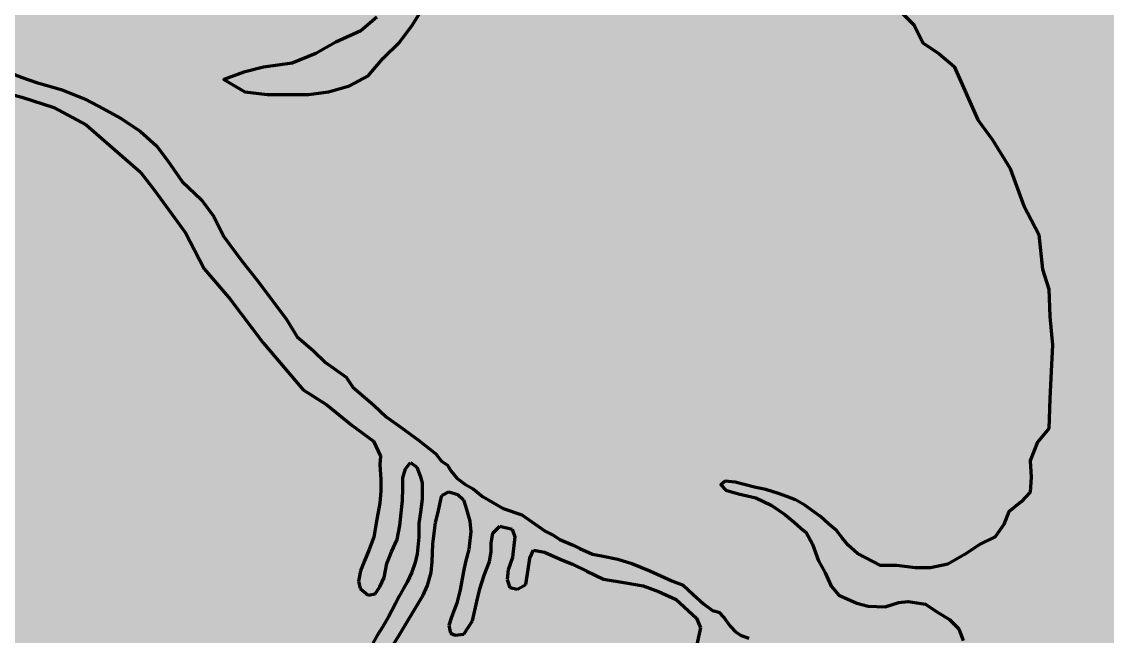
# Model space of a CAD drawing. Header units: millimetres. Extents: x 2676 to 5565, y 1584 to 2775.
# Drawn here: x 5236.6 to 5335.8, y 2278.7 to 2334.8 of the extents above; entities that cross this region are included whole.
import ezdxf

# ---------------------------------------------------------------- set-up
doc = ezdxf.new("R2010")
doc.units = ezdxf.units.MM
doc.layers.add('Warstwa1', color=7, linetype='Continuous', lineweight=70, true_color=0x688aad)
doc.layers.add('Warstwa6', color=7, linetype='Continuous', lineweight=70, true_color=0xffffff)

msp = doc.modelspace()

# ---------------------------------------------------------------- hatches: boundary and pattern name
at = {"layer": 'Warstwa1', "lineweight": 70}
h = msp.add_hatch(color=256, dxfattribs=at)
h.dxf.hatch_style = 1
h.paths.add_polyline_path([(5505.159, 2428.685), (4750.944, 2428.685), (4750.944, 1755.038), (5505.159, 1755.038)])

# ---------------------------------------------------------------- linework, layer by layer
for p, q in [((5234.755, 2328.442), (5236.671, 2327.925)), ((5236.671, 2327.925), (5239.59, 2326.983)), ((5239.59, 2326.983), (5242.54, 2325.403)), ((5242.54, 2325.403), (5245.854, 2322.486)), ((5245.854, 2322.486), (5247.496, 2321.057)), ((5247.496, 2321.057), (5248.841, 2319.344)), ((5248.841, 2319.344), (5251.608, 2315.515)), ((5251.608, 2315.515), (5253.311, 2312.233)), ((5253.311, 2312.233), (5255.689, 2309.455)), ((5255.689, 2309.455), (5258.7, 2305.474)), ((5258.7, 2305.474), (5262.349, 2301.19)), ((5262.349, 2301.19), (5264.515, 2299.808)), ((5264.515, 2299.808), (5266.826, 2297.924)), ((5266.826, 2297.924), (5268.772, 2296.496)), ((5268.772, 2296.496), (5269.411, 2295.136)), ((5269.411, 2295.136), (5269.362, 2294.355)), ((5271.707, 2293.964), (5272.147, 2294.55)), ((5272.147, 2294.55), (5272.734, 2294.111)), ((5269.362, 2294.355), (5269.46, 2292.988)), ((5271.463, 2293.134), (5271.707, 2293.964)), ((5272.734, 2294.111), (5273.027, 2293.329)), ((5269.46, 2292.988), (5269.46, 2291.962)), ((5271.463, 2292.206), (5271.463, 2293.134)), ((5273.027, 2293.329), (5273.222, 2292.695)), ((5273.222, 2292.695), (5273.222, 2291.865)), ((5269.46, 2291.962), (5269.362, 2290.839)), ((5271.414, 2291.083), (5271.463, 2292.206)), ((5273.222, 2291.865), (5273.222, 2291.181)), ((5275.03, 2291.517), (5275.665, 2291.859)), ((5275.665, 2291.859), (5276.496, 2291.615)), ((5276.496, 2291.615), (5276.985, 2291.126)), ((5269.362, 2290.839), (5269.069, 2289.374)), ((5271.317, 2289.96), (5271.414, 2291.083)), ((5273.222, 2291.181), (5273.076, 2290.009)), ((5274.688, 2290.003), (5274.932, 2291.175)), ((5274.932, 2291.175), (5275.03, 2291.517)), ((5276.985, 2291.126), (5277.278, 2290.248)), ((5271.17, 2288.788), (5271.317, 2289.96)), ((5273.076, 2290.009), (5272.929, 2288.983)), ((5274.444, 2289.076), (5274.688, 2290.003)), ((5277.278, 2290.248), (5277.571, 2289.173)), ((5269.069, 2289.374), (5268.824, 2287.714)), ((5270.926, 2287.519), (5271.17, 2288.788)), ((5272.929, 2288.983), (5272.929, 2287.714)), ((5274.199, 2287.122), (5274.444, 2289.076)), ((5277.571, 2289.173), (5277.669, 2288.197)), ((5279.917, 2288.343), (5280.308, 2288.734)), ((5280.308, 2288.734), (5281.431, 2288.441)), ((5268.824, 2287.714), (5268.385, 2286.591)), ((5272.929, 2287.714), (5272.782, 2286.2)), ((5277.669, 2288.197), (5277.473, 2286.585)), ((5279.526, 2287.171), (5279.672, 2288.099)), ((5279.672, 2288.099), (5279.917, 2288.343)), ((5281.431, 2288.441), (5281.676, 2287.757)), ((5281.676, 2287.757), (5281.48, 2285.853)), ((5268.385, 2286.591), (5267.945, 2285.565)), ((5270.437, 2286.395), (5270.926, 2287.519)), ((5274.151, 2285.462), (5274.199, 2287.122)), ((5277.473, 2286.585), (5277.18, 2285.462)), ((5279.526, 2286.39), (5279.526, 2287.171)), ((5269.997, 2285.321), (5270.437, 2286.395)), ((5272.782, 2286.2), (5272.587, 2285.419)), ((5279.379, 2285.511), (5279.526, 2286.39)), ((5281.48, 2285.853), (5281.089, 2284.73)), ((5282.897, 2284.778), (5283.044, 2285.804)), ((5283.044, 2285.804), (5283.386, 2286.536)), ((5283.386, 2286.536), (5284.412, 2286.341)), ((5284.412, 2286.341), (5285.829, 2285.706)), ((5285.829, 2285.706), (5286.953, 2285.267)), ((5267.603, 2284.637), (5267.407, 2283.71)), ((5267.945, 2285.565), (5267.603, 2284.637)), ((5269.753, 2284.051), (5269.997, 2285.321)), ((5272.587, 2285.419), (5272.294, 2284.54)), ((5274.053, 2284.485), (5274.151, 2285.462)), ((5277.18, 2285.462), (5276.985, 2284.583)), ((5278.89, 2284.241), (5279.379, 2285.511)), ((5281.089, 2284.73), (5280.992, 2283.851)), ((5282.702, 2283.411), (5282.897, 2284.778)), ((5286.953, 2285.267), (5288.273, 2284.632)), ((5288.273, 2284.632), (5289.787, 2283.899)), ((5267.407, 2283.71), (5267.554, 2283.026)), ((5269.362, 2283.173), (5269.753, 2284.051)), ((5271.854, 2283.612), (5271.512, 2283.026)), ((5272.294, 2284.54), (5271.854, 2283.612)), ((5273.711, 2283.313), (5274.053, 2284.485)), ((5276.985, 2284.583), (5276.692, 2282.923)), ((5278.5, 2283.02), (5278.89, 2284.241)), ((5280.992, 2283.851), (5281.236, 2283.118)), ((5289.787, 2283.899), (5291.84, 2283.558)), ((5267.554, 2283.026), (5268.287, 2282.44)), ((5268.922, 2282.538), (5269.362, 2283.173)), ((5271.512, 2283.026), (5271.121, 2282.342)), ((5273.32, 2282.434), (5273.711, 2283.313)), ((5276.692, 2282.923), (5276.398, 2281.702)), ((5278.206, 2281.848), (5278.5, 2283.02)), ((5281.236, 2283.118), (5281.92, 2282.972)), ((5281.92, 2282.972), (5282.702, 2283.411)), ((5291.84, 2283.558), (5293.403, 2283.265)), ((5293.403, 2283.265), (5294.82, 2282.776)), ((5294.82, 2282.776), (5296.433, 2282.044)), ((5268.287, 2282.44), (5268.922, 2282.538)), ((5270.779, 2281.659), (5270.144, 2280.438)), ((5271.121, 2282.342), (5270.779, 2281.659)), ((5272.782, 2281.507), (5273.32, 2282.434)), ((5276.398, 2281.702), (5275.91, 2280.432)), ((5277.815, 2280.091), (5278.206, 2281.848)), ((5296.433, 2282.044), (5298.29, 2280.335)), ((5271.854, 2279.993), (5272.782, 2281.507)), ((5270.144, 2280.438), (5269.606, 2279.51)), ((5271.121, 2278.772), (5271.854, 2279.993)), ((5275.91, 2280.432), (5275.665, 2279.651)), ((5275.665, 2279.651), (5275.812, 2278.967)), ((5277.034, 2278.87), (5277.815, 2280.091)), ((5298.29, 2280.335), (5298.632, 2279.456)), ((5269.118, 2278.729), (5268.727, 2278.045)), ((5269.606, 2279.51), (5269.118, 2278.729)), ((5270.535, 2277.844), (5271.121, 2278.772)), ((5275.812, 2278.967), (5276.252, 2278.772)), ((5276.252, 2278.772), (5277.034, 2278.87)), ((5298.632, 2279.456), (5298.241, 2277.649))]:
    msp.add_line(p, q, dxfattribs=at)
at = {"layer": 'Warstwa6', "lineweight": 70}
for points in [[(5269.093, 2335.214), (5267.614, 2333.964), (5265.338, 2332.941), (5263.518, 2331.917), (5261.357, 2331.008), (5258.74, 2330.667), (5256.92, 2330.212), (5255.1, 2329.53), (5257.034, 2328.393), (5259.081, 2328.166), (5261.129, 2328.166), (5262.836, 2328.166), (5264.656, 2328.393), (5266.59, 2328.961), (5268.296, 2329.871), (5269.662, 2331.463), (5271.14, 2332.941), (5272.278, 2334.418), (5273.416, 2336.237)], [(5316.191, 2336.465), (5318.163, 2334.481), (5318.96, 2332.89), (5320.439, 2331.866), (5321.804, 2330.73), (5323.965, 2325.841), (5325.331, 2324.022), (5326.923, 2321.407), (5328.175, 2317.997), (5329.54, 2315.382), (5329.881, 2312.199), (5330.45, 2310.38), (5330.564, 2307.879), (5330.791, 2305.264), (5330.678, 2302.876), (5330.564, 2300.375), (5330.45, 2297.647), (5329.426, 2296.396), (5328.744, 2294.691), (5328.857, 2293.213), (5328.744, 2291.849), (5327.947, 2290.939), (5326.81, 2290.03), (5326.354, 2288.893), (5325.558, 2287.756), (5324.193, 2287.074), (5322.828, 2286.164), (5321.235, 2285.255), (5319.642, 2284.914), (5318.277, 2284.914), (5316.571, 2285.141), (5315.661, 2285.141), (5315.092, 2285.141), (5312.977, 2286.242), (5312.71, 2286.465), (5312.131, 2286.999), (5311.597, 2287.666), (5311.063, 2288.333), (5310.35, 2288.956), (5309.593, 2289.624), (5308.836, 2290.158), (5308.169, 2290.647), (5307.323, 2291.136), (5306.521, 2291.448), (5305.764, 2291.715), (5304.607, 2292.071), (5303.716, 2292.249), (5302.514, 2292.56), (5301.802, 2292.738), (5300.911, 2292.827), (5300.511, 2292.516), (5300.956, 2292.026), (5302.113, 2291.67), (5303.716, 2291.314), (5305.096, 2290.647), (5306.343, 2289.802), (5307.189, 2289.09), (5307.812, 2288.556), (5308.302, 2288.155), (5308.881, 2287.088), (5309.415, 2285.575), (5310.039, 2284.462), (5310.573, 2283.261), (5311.285, 2282.416), (5312.933, 2281.704), (5313.957, 2281.437), (5315.515, 2281.348), (5316.762, 2281.748), (5317.608, 2281.837), (5319.21, 2281.615), (5320.234, 2280.903), (5321.392, 2280.191), (5322.238, 2279.346), (5322.639, 2278.278)], [(5234.94, 2330.387), (5236.684, 2329.72), (5238.007, 2329.256), (5240.259, 2328.63), (5242.386, 2327.755), (5243.673, 2327.094), (5245.731, 2325.967), (5247.5, 2324.788), (5248.948, 2323.466), (5249.985, 2322.091), (5251.312, 2320.207), (5253.082, 2318.546), (5254.19, 2317.028), (5255.084, 2315.224), (5256.714, 2313), (5258.233, 2311.089), (5259.592, 2309.285), (5260.807, 2307.677), (5261.794, 2306.026), (5263.277, 2304.776), (5264.386, 2303.686), (5266.28, 2302.329), (5266.888, 2301.418), (5268.804, 2299.785), (5269.948, 2298.714), (5271.306, 2297.749), (5272.897, 2296.588), (5274.473, 2295.35), (5274.991, 2294.671), (5275.528, 2294.296), (5275.832, 2293.796), (5276.404, 2293.099), (5277.118, 2292.563), (5277.869, 2292.135), (5278.727, 2291.438), (5280.622, 2290.348), (5282.338, 2289.777), (5284.453, 2288.267), (5285.203, 2287.909), (5285.811, 2287.499), (5287.026, 2286.981), (5287.634, 2286.677), (5288.778, 2286.177), (5289.618, 2286.016), (5291.102, 2285.712), (5292.389, 2285.32), (5294.015, 2284.641), (5296.017, 2283.73), (5297.054, 2283.337), (5297.983, 2282.479), (5298.919, 2281.63), (5299.742, 2281.041), (5300.331, 2280.88), (5300.796, 2280.362), (5301.35, 2279.594), (5301.851, 2279.076), (5302.351, 2278.755), (5303.066, 2278.505)]]:
    msp.add_lwpolyline(points, dxfattribs=at)

doc.saveas('drawing.dxf')
